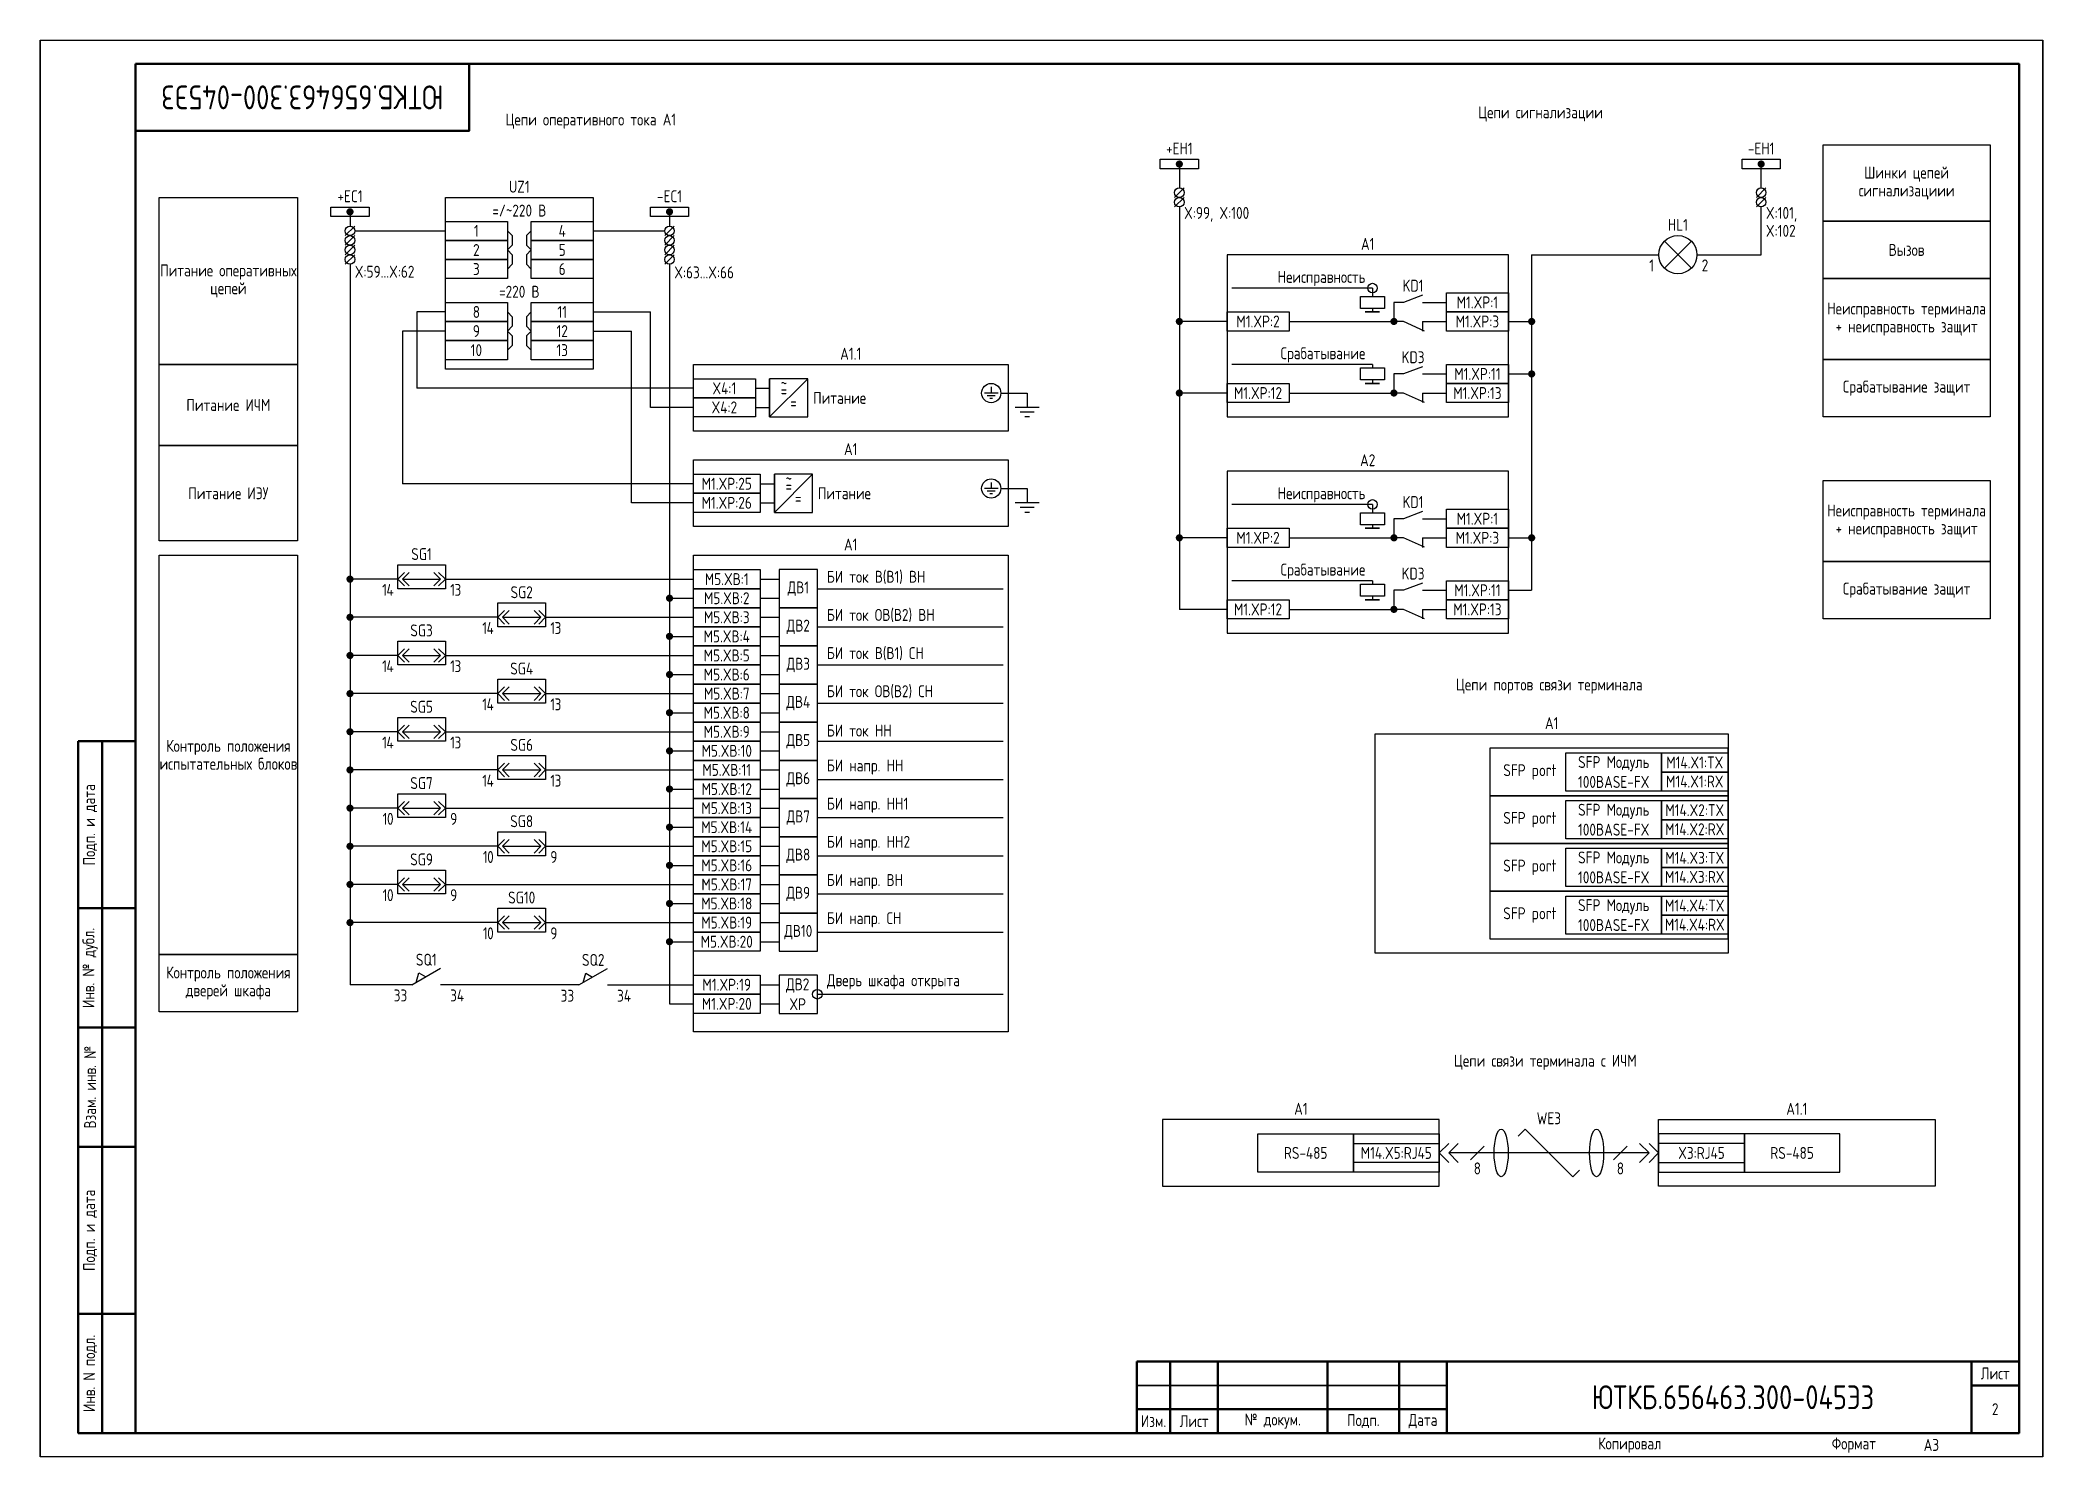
# Paper-space layout 'Лист2' of a CAD drawing. Header units: millimetres. Extents: x 266 to 501, y 22 to 188.
# The model-space entities are those that its viewports show. They can reach past a viewport. Long polylines and large blocks are cut down to what shows.
import ezdxf

# ---------------------------------------------------------------- set-up
doc = ezdxf.new("R2010")
doc.units = ezdxf.units.MM
doc.styles.add('Gost_type_A', font='GOST_A.TTF')

# ---------------------------------------------------------------- blocks, each defined once
blk = doc.blocks.new('Формат_А3')
blk.add_lwpolyline([(-420, 297), (0, 297), (0, 0), (-420, 0)], close=True)
at = {"lineweight": 50}
blk.add_lwpolyline([(-400, 292), (-5, 292), (-5, 5), (-400, 5)], close=True, dxfattribs=at)
blk = doc.blocks.new('POINT')
at = {"const_width": 0.75}
blk.add_lwpolyline([(-0.375, 0, 1), (0.375, 0, 1)], format="xyb", close=True, dxfattribs=at)
blk = doc.blocks.new('Шинка')
blk.add_lwpolyline([(-4, 1), (4, 1), (4, -1), (-4, -1)], close=True)
blk.add_blockref('POINT', (0, 0))
blk = doc.blocks.new('БИ_разъем')
for p, q in [((0, 0), (1.41, 1.41)), ((0, 0), (1.41, 1.41)), ((0, 0), (1.41, -1.41)), ((0, 0), (1.41, -1.41)), ((1, 0), (2.41, 1.41)), ((1, 0), (2.41, -1.41)), ((1, 0), (9, 0)), ((9, 0), (7.59, 1.41)), ((9, 0), (7.59, -1.41)), ((10, 0), (8.59, 1.41)), ((10, 0), (8.59, 1.41)), ((10, 0), (8.59, -1.41)), ((10, 0), (8.59, -1.41))]:
    blk.add_line(p, q)
blk = doc.blocks.new('Штамп угловой верхний')
at = {"lineweight": 50}
blk.add_lwpolyline([(0, 0), (70, 0), (70, -14), (0, -14)], close=True, dxfattribs=at)
blk = doc.blocks.new('Штамп левый нижний')
at = {"lineweight": 50}
for points in [[(-12, 145), (-7, 145), (-7, 110), (-12, 110)], [(-7, 145), (0, 145), (0, 110), (-7, 110)], [(-12, 110), (-7, 110), (-7, 85), (-12, 85)], [(-7, 110), (0, 110), (0, 85), (-7, 85)], [(-12, 85), (-7, 85), (-7, 60), (-12, 60)], [(-7, 85), (0, 85), (0, 60), (-7, 60)], [(-12, 60), (-7, 60), (-7, 25), (-12, 25)], [(-7, 60), (0, 60), (0, 25), (-7, 25)], [(-12, 25), (-7, 25), (-7, 0), (-12, 0)], [(-7, 25), (0, 25), (0, 0), (-7, 0)]]:
    blk.add_lwpolyline(points, close=True, dxfattribs=at)
at = {"char_height": 2.5, "attachment_point": 5, "rotation": 90, "style": 'Gost_type_A'}
for s, insert, width in [('Подп. и дата', (-9.5, 127.5), 35), ('Инв. № дубл.', (-9.5, 97.5), 25), ('Взам. инв. №', (-9.5, 72.5), 25), ('Подп. и дата', (-9.5, 42.5), 35), ('Инв. N подл.', (-9.5, 12.5), 25)]:
    blk.add_mtext(s, dxfattribs=dict(at, insert=insert, width=width))
blk = doc.blocks.new('Штамп малый нижний')
at = {"lineweight": 50}
for points in [[(-185, 15), (-178, 15), (-178, 5), (-185, 5)], [(-178, 15), (-168, 15), (-168, 5), (-178, 5)], [(-168, 15), (-145, 15), (-145, 5), (-168, 5)], [(-145, 15), (-130, 15), (-130, 5), (-145, 5)], [(-130, 15), (-120, 15), (-120, 5), (-130, 5)], [(-120, 15), (-10, 15), (-10, 0), (-120, 0)], [(-10, 15), (0, 15), (0, 10), (-10, 10)], [(-10, 10), (0, 10), (0, 0), (-10, 0)], [(-185, 5), (-178, 5), (-178, 0), (-185, 0)], [(-178, 5), (-168, 5), (-168, 0), (-178, 0)], [(-168, 5), (-145, 5), (-145, 0), (-168, 0)], [(-145, 5), (-130, 5), (-130, 0), (-145, 0)], [(-130, 5), (-120, 5), (-120, 0), (-130, 0)]]:
    blk.add_lwpolyline(points, close=True, dxfattribs=at)
for points in [[(-185, 15), (-178, 15), (-178, 10), (-185, 10)], [(-178, 15), (-168, 15), (-168, 10), (-178, 10)], [(-168, 15), (-145, 15), (-145, 10), (-168, 10)], [(-145, 15), (-130, 15), (-130, 10), (-145, 10)], [(-130, 15), (-120, 15), (-120, 10), (-130, 10)], [(-185, 10), (-178, 10), (-178, 5), (-185, 5)], [(-178, 10), (-168, 10), (-168, 5), (-178, 5)], [(-168, 10), (-145, 10), (-145, 5), (-168, 5)], [(-145, 10), (-130, 10), (-130, 5), (-145, 5)], [(-130, 10), (-120, 10), (-120, 5), (-130, 5)]]:
    blk.add_lwpolyline(points, close=True)
at = {"char_height": 2.5, "style": 'Gost_type_A'}
for s, insert, width, attachment_point in [('Лист', (-5, 12.5), 10, 5), ('Изм.', (-181.5, 2.5), 7, 5), ('Лист', (-173, 2.5), 10, 5), ('№ докум.', (-156.5, 2.5), 23, 5), ('Подп.', (-137.5, 2.5), 15, 5), ('Дата', (-125, 2.5), 10, 5), ('Копировал', (-75, -2.53), 13.1202, 6), ('Формат', (-30, -2.53), 13.1202, 6)]:
    blk.add_mtext(s, dxfattribs=dict(at, insert=insert, width=width, attachment_point=attachment_point))

msp = doc.modelspace()

# ---------------------------------------------------------------- linework, layer by layer
for p, q in [((658.91, 271.01), (658.91, 266.01)), ((780.91, 266.01), (780.91, 271.01)), ((659.91, 266.01), (657.91, 264.01)), ((781.91, 266.01), (779.91, 264.01)), ((485, 261), (485, 258)), ((552, 261), (552, 258)), ((659.91, 264.01), (657.91, 262.01)), ((658.91, 262.01), (658.91, 223.01)), ((781.91, 264.01), (779.91, 262.01)), ((780.91, 264), (780.91, 264.01)), ((780.91, 264), (780.91, 264.01)), ((780.91, 252.01), (780.91, 262.01)), ((486, 258), (484, 256)), ((486.01, 257), (505, 257)), ((536, 257), (551, 257)), ((553, 258), (551, 256)), ((486, 256), (484, 254)), ((486, 254), (484, 252)), ((486, 252), (484, 250)), ((553, 256), (551, 254)), ((553, 254), (551, 252)), ((553, 252), (551, 250)), ((732.79, 252.01), (744.72, 252.01)), ((732.79, 252.01), (732.79, 227.01)), ((744.72, 252.01), (759.45, 252.01)), ((760.62, 254.83), (766.28, 249.18)), ((766.28, 254.83), (760.62, 249.18)), ((767.45, 252.01), (780.91, 252.01)), ((485, 250), (485, 98.98)), ((552, 250), (552, 94.98)), ((699.41, 245.01), (669.91, 245.01)), ((699.41, 245.01), (699.41, 243.26)), ((505, 240), (499, 240)), ((499, 240), (499, 224)), ((536, 240), (548, 240)), ((548, 220), (548, 240)), ((699.41, 240.76), (699.41, 240.01)), ((496, 236), (496, 204)), ((505, 236), (496, 236)), ((536, 236), (544, 236)), ((544, 200), (544, 236)), ((668.91, 238.01), (658.91, 238.01)), ((709.91, 238.01), (709.91, 236)), ((727.91, 238.01), (732.79, 238.01)), ((699.41, 229.01), (669.91, 229.01)), ((699.41, 229.01), (699.41, 228.26)), ((727.91, 227.01), (732.79, 227.01)), ((732.79, 227.01), (732.79, 181.66)), ((557, 224), (499, 224)), ((573, 218), (573, 226)), ((573, 218), (581, 226)), ((621.48, 223), (627, 223)), ((668.91, 223.01), (658.91, 223.01)), ((658.91, 223.01), (658.91, 177.66)), ((699.41, 225.76), (699.41, 225.01)), ((709.91, 223.01), (709.91, 221)), ((557, 220), (548, 220)), ((574, 198), (574, 206)), ((574, 198), (582, 206)), ((557, 204), (496, 204)), ((621.48, 203), (627, 203)), ((557, 200), (544, 200)), ((699.41, 199.66), (669.91, 199.66)), ((699.41, 199.66), (699.41, 197.91)), ((699.41, 195.41), (699.41, 194.66)), ((668.91, 192.66), (658.91, 192.66)), ((709.91, 192.66), (709.91, 190.66)), ((727.91, 192.66), (732.79, 192.66)), ((495, 184), (485, 184)), ((505, 184), (557, 184)), ((571, 184), (575, 184)), ((583, 182), (622, 182)), ((699.41, 183.66), (669.91, 183.66)), ((699.41, 183.66), (699.41, 182.91)), ((727.91, 181.66), (732.79, 181.66)), ((552, 180), (557, 180)), ((552, 180), (557, 180)), ((571, 180), (575, 180)), ((668.91, 177.66), (658.91, 177.66)), ((699.41, 180.41), (699.41, 179.66)), ((709.91, 177.66), (709.91, 175.66)), ((516, 176), (485, 176)), ((526, 176), (557, 176)), ((571, 176), (575, 176)), ((583, 174), (622, 174)), ((552, 172), (557, 172)), ((552, 172), (557, 172)), ((571, 172), (575, 172)), ((495, 168), (485, 168)), ((505, 168), (557, 168)), ((552, 164), (557, 164)), ((552, 164), (557, 164)), ((571, 168), (575, 168)), ((571, 164), (575, 164)), ((583, 166), (622, 166)), ((516, 160), (485, 160)), ((526, 160), (557, 160)), ((571, 160), (575, 160)), ((552, 156), (557, 156)), ((552, 156), (557, 156)), ((571, 156), (575, 156)), ((583, 158), (622, 158)), ((495, 152), (485, 152)), ((505, 152), (557, 152)), ((571, 152), (575, 152)), ((552, 148), (557, 148)), ((552, 148), (557, 148)), ((571, 148), (575, 148)), ((583, 150), (622, 150)), ((516, 144), (485, 144)), ((526, 144), (557, 144)), ((571, 144), (575, 144)), ((552, 140), (557, 140)), ((552, 140), (557, 140)), ((571, 140), (575, 140)), ((583, 142), (622, 142)), ((495, 136), (485, 136)), ((505, 136), (557, 136)), ((571, 136), (575, 136)), ((552, 132), (557, 132)), ((552, 132), (557, 132)), ((571, 132), (575, 132)), ((583, 134), (622, 134)), ((516, 128), (485, 128)), ((526, 128), (557, 128)), ((571, 128), (575, 128)), ((552, 124), (557, 124)), ((552, 124), (557, 124)), ((571, 124), (575, 124)), ((583, 126), (622, 126)), ((495, 120), (485, 120)), ((505, 120), (557, 120)), ((571, 120), (575, 120)), ((583, 118), (622, 118)), ((552, 116), (557, 116)), ((552, 116), (557, 116)), ((571, 116), (575, 116)), ((516, 112), (485, 112)), ((526, 112), (557, 112)), ((571, 112), (575, 112)), ((583, 110), (622, 110)), ((552, 108), (557, 108)), ((552, 108), (557, 108)), ((571, 108), (575, 108)), ((498, 98.98), (504, 102.44)), ((498.86, 99.47), (499.43, 101.46)), ((499.43, 101.46), (500.87, 100.63)), ((533, 98.93), (539, 102.39)), ((533.86, 99.43), (534.43, 101.41)), ((534.43, 101.41), (535.87, 100.58)), ((498, 98.98), (485, 98.98)), ((533, 98.93), (504, 98.93)), ((539, 98.98), (557, 98.98)), ((571, 98.98), (575, 98.98)), ((583, 96.98), (622, 96.98)), ((552, 94.98), (557, 94.98)), ((552, 94.98), (557, 94.98)), ((571, 94.98), (575, 94.98)), ((729.93, 67.25), (731.4, 68.72)), ((731.4, 68.72), (741.4, 58.72)), ((713.4, 63.72), (715.4, 65.72)), ((713.4, 63.72), (715.4, 65.72)), ((713.4, 63.72), (715.4, 61.72)), ((713.4, 63.72), (715.4, 61.72)), ((715.4, 63.72), (717.4, 65.72)), ((715.4, 63.72), (717.4, 65.72)), ((757.4, 63.72), (715.4, 63.72)), ((715.4, 63.72), (717.4, 61.72)), ((715.4, 63.72), (717.4, 61.72)), ((722.81, 65.13), (719.98, 62.3)), ((752.81, 65.13), (749.98, 62.3)), ((757.4, 63.72), (755.4, 65.72)), ((757.4, 63.72), (755.4, 65.72)), ((757.4, 63.72), (755.4, 61.72)), ((757.4, 63.72), (755.4, 61.72)), ((759.4, 63.72), (757.4, 65.72)), ((759.4, 63.72), (757.4, 65.72)), ((759.4, 63.72), (757.4, 61.72)), ((759.4, 63.72), (757.4, 61.72)), ((741.4, 58.72), (742.81, 60.13))]:
    msp.add_line(p, q)
at = {"ltscale": 1.08}
for p, q in [((705.91, 242.01), (703.91, 242.01)), ((703.91, 242.01), (703.91, 238.01)), ((709.91, 242.01), (714.91, 242.01)), ((681.91, 238.01), (703.91, 238.01)), ((705.91, 238.01), (703.91, 238.01)), ((709.91, 238.01), (714.91, 238.01)), ((705.91, 227.01), (703.91, 227.01)), ((703.91, 227.01), (703.91, 223.01)), ((709.91, 227.01), (714.91, 227.01)), ((681.91, 223.01), (703.91, 223.01)), ((705.91, 223.01), (703.91, 223.01)), ((709.91, 223.01), (714.91, 223.01)), ((705.91, 196.66), (703.91, 196.66)), ((703.91, 196.66), (703.91, 192.66)), ((709.91, 196.66), (714.91, 196.66)), ((681.91, 192.66), (703.91, 192.66)), ((705.91, 192.66), (703.91, 192.66)), ((709.91, 192.66), (714.91, 192.66)), ((705.91, 181.66), (703.91, 181.66)), ((703.91, 181.66), (703.91, 177.66)), ((709.91, 181.66), (714.91, 181.66)), ((681.91, 177.66), (703.91, 177.66)), ((705.91, 177.66), (703.91, 177.66)), ((709.91, 177.66), (714.91, 177.66))]:
    msp.add_line(p, q, dxfattribs=at)
at = {"ltscale": 4.32}
for p, q in [((709.91, 243.51), (705.91, 242.01)), ((710.3, 236.01), (705.91, 238.01)), ((709.91, 228.51), (705.91, 227.01)), ((620.89, 223), (618.04, 223)), ((619.46, 224.28), (619.46, 223)), ((627, 223), (627, 220)), ((710.3, 221.01), (705.91, 223.01)), ((620.32, 222.43), (618.61, 222.43)), ((619.75, 221.86), (619.18, 221.86)), ((629.5, 220), (624.5, 220)), ((628.5, 219), (625.5, 219)), ((627.5, 218), (626.5, 218)), ((620.89, 203), (618.04, 203)), ((620.32, 202.43), (618.61, 202.43)), ((619.75, 201.86), (619.18, 201.86)), ((619.46, 204.28), (619.46, 203)), ((627, 203), (627, 200)), ((629.5, 200), (624.5, 200)), ((628.5, 199), (625.5, 199)), ((627.5, 198), (626.5, 198)), ((709.91, 198.16), (705.91, 196.66)), ((710.3, 190.67), (705.91, 192.66)), ((709.91, 183.16), (705.91, 181.66)), ((710.3, 175.67), (705.91, 177.66))]:
    msp.add_line(p, q, dxfattribs=at)
at = {"ltscale": 4}
for p, q in [((570, 224), (573, 224)), ((570, 220), (573, 220)), ((571, 204), (574, 204)), ((571, 200), (574, 200))]:
    msp.add_line(p, q, dxfattribs=at)
for points in [[(828.91, 259.01), (793.91, 259.01), (793.91, 275.01), (828.91, 275.01)], [(473.98, 229), (445, 229), (445, 264), (473.98, 264)], [(505, 264), (536, 264), (536, 228), (505, 228)], [(505, 259), (518, 259), (518, 255), (505, 255)], [(523, 259), (536, 259), (536, 255), (523, 255)], [(828.91, 247.01), (793.91, 247.01), (793.91, 259.01), (828.91, 259.01)], [(505, 255), (518, 255), (518, 251), (505, 251)], [(523, 255), (536, 255), (536, 251), (523, 251)], [(668.91, 218.01), (727.91, 218.01), (727.91, 252.01), (668.91, 252.01)], [(505, 251), (518, 251), (518, 247), (505, 247)], [(523, 251), (536, 251), (536, 247), (523, 247)], [(714.91, 244.01), (727.91, 244.01), (727.91, 240.01), (714.91, 240.01)], [(828.91, 230.01), (793.91, 230.01), (793.91, 247.01), (828.91, 247.01)], [(505, 242), (518, 242), (518, 238), (505, 238)], [(523, 242), (536, 242), (536, 238), (523, 238)], [(668.91, 240.01), (681.91, 240.01), (681.91, 236.01), (668.91, 236.01)], [(701.91, 243.26), (701.91, 240.76), (696.91, 240.76), (696.91, 243.26)], [(700.91, 240.01), (697.91, 240.01)], [(714.91, 240.01), (727.91, 240.01), (727.91, 236.01), (714.91, 236.01)], [(505, 238), (518, 238), (518, 234), (505, 234)], [(523, 238), (536, 238), (536, 234), (523, 234)], [(505, 234), (518, 234), (518, 230), (505, 230)], [(523, 234), (536, 234), (536, 230), (523, 230)], [(473.98, 212), (445, 212), (445, 229), (473.98, 229)], [(557, 229), (623, 229), (623, 215), (557, 215)], [(701.91, 228.26), (701.91, 225.76), (696.91, 225.76), (696.91, 228.26)], [(714.91, 229.01), (727.91, 229.01), (727.91, 225.01), (714.91, 225.01)], [(828.91, 218.01), (793.91, 218.01), (793.91, 230.01), (828.91, 230.01)], [(557, 226), (570, 226), (570, 222), (557, 222)], [(668.91, 225.01), (681.91, 225.01), (681.91, 221.01), (668.91, 221.01)], [(700.91, 225.01), (697.91, 225.01)], [(714.91, 225.01), (727.91, 225.01), (727.91, 221.01), (714.91, 221.01)], [(557, 222), (570, 222), (570, 218), (557, 218)], [(473.99, 192), (445, 192), (445, 212), (473.99, 212)], [(557, 209), (623, 209), (623, 195), (557, 195)], [(557, 206), (571, 206), (571, 202), (557, 202)], [(668.91, 172.66), (727.91, 172.66), (727.91, 206.66), (668.91, 206.66)], [(557, 202), (571, 202), (571, 198), (557, 198)], [(828.91, 187.67), (793.91, 187.67), (793.91, 204.67), (828.91, 204.67)], [(701.91, 197.91), (701.91, 195.41), (696.91, 195.41), (696.91, 197.91)], [(714.91, 198.66), (727.91, 198.66), (727.91, 194.66), (714.91, 194.66)], [(668.91, 194.66), (681.91, 194.66), (681.91, 190.66), (668.91, 190.66)], [(700.91, 194.66), (697.91, 194.66)], [(714.91, 194.66), (727.91, 194.66), (727.91, 190.66), (714.91, 190.66)], [(474, 105.33), (445, 105.33), (445, 189), (474, 189)], [(495, 187), (505, 187), (505, 182), (495, 182)], [(557, 189), (623, 189), (623, 89.13), (557, 89.13)], [(557, 186), (571, 186), (571, 182), (557, 182)], [(828.91, 175.67), (793.91, 175.67), (793.91, 187.67), (828.91, 187.67)], [(557, 182), (571, 182), (571, 178), (557, 178)], [(701.91, 182.91), (701.91, 180.41), (696.91, 180.41), (696.91, 182.91)], [(714.91, 183.66), (727.91, 183.66), (727.91, 179.66), (714.91, 179.66)], [(516, 179), (526, 179), (526, 174), (516, 174)], [(557, 178), (571, 178), (571, 174), (557, 174)], [(668.91, 179.66), (681.91, 179.66), (681.91, 175.66), (668.91, 175.66)], [(700.91, 179.66), (697.91, 179.66)], [(714.91, 179.66), (727.91, 179.66), (727.91, 175.66), (714.91, 175.66)], [(557, 174), (571, 174), (571, 170), (557, 170)], [(495, 171), (505, 171), (505, 166), (495, 166)], [(557, 170), (571, 170), (571, 166), (557, 166)], [(557, 166), (571, 166), (571, 162), (557, 162)], [(516, 163), (526, 163), (526, 158), (516, 158)], [(557, 162), (571, 162), (571, 158), (557, 158)], [(557, 158), (571, 158), (571, 154), (557, 154)], [(495, 155), (505, 155), (505, 150), (495, 150)], [(557, 154), (571, 154), (571, 150), (557, 150)], [(699.99, 151.57), (773.99, 151.57), (773.99, 105.57), (699.99, 105.57)], [(557, 150), (571, 150), (571, 146), (557, 146)], [(723.99, 138.57), (773.99, 138.57), (773.99, 148.57), (723.99, 148.57)], [(739.99, 147.57), (759.99, 147.57), (759.99, 139.57), (739.99, 139.57)], [(759.99, 147.57), (773.99, 147.57), (773.99, 143.57), (759.99, 143.57)], [(516, 147), (526, 147), (526, 142), (516, 142)], [(557, 146), (571, 146), (571, 142), (557, 142)], [(759.99, 143.57), (773.99, 143.57), (773.99, 139.57), (759.99, 139.57)], [(495, 139), (505, 139), (505, 134), (495, 134)], [(557, 142), (571, 142), (571, 138), (557, 138)], [(557, 138), (571, 138), (571, 134), (557, 134)], [(723.99, 128.57), (773.99, 128.57), (773.99, 138.57), (723.99, 138.57)], [(739.99, 137.57), (759.99, 137.57), (759.99, 129.57), (739.99, 129.57)], [(759.99, 137.57), (773.99, 137.57), (773.99, 133.57), (759.99, 133.57)], [(516, 131), (526, 131), (526, 126), (516, 126)], [(557, 134), (571, 134), (571, 130), (557, 130)], [(759.99, 133.57), (773.99, 133.57), (773.99, 129.57), (759.99, 129.57)], [(557, 130), (571, 130), (571, 126), (557, 126)], [(723.99, 118.57), (773.99, 118.57), (773.99, 128.57), (723.99, 128.57)], [(739.99, 127.57), (759.99, 127.57), (759.99, 119.57), (739.99, 119.57)], [(759.99, 127.57), (773.99, 127.57), (773.99, 123.57), (759.99, 123.57)], [(495, 123), (505, 123), (505, 118), (495, 118)], [(557, 126), (571, 126), (571, 122), (557, 122)], [(557, 122), (571, 122), (571, 118), (557, 118)], [(759.99, 123.57), (773.99, 123.57), (773.99, 119.57), (759.99, 119.57)], [(557, 118), (571, 118), (571, 114), (557, 114)], [(723.99, 108.57), (773.99, 108.57), (773.99, 118.57), (723.99, 118.57)], [(516, 115), (526, 115), (526, 110), (516, 110)], [(557, 114), (571, 114), (571, 110), (557, 110)], [(739.99, 117.57), (759.99, 117.57), (759.99, 109.57), (739.99, 109.57)], [(759.99, 117.57), (773.99, 117.57), (773.99, 113.57), (759.99, 113.57)], [(759.99, 113.57), (773.99, 113.57), (773.99, 109.57), (759.99, 109.57)], [(557, 110), (571, 110), (571, 106), (557, 106)], [(473.97, 93.33), (445, 93.33), (445, 105.33), (473.97, 105.33)], [(557, 100.98), (571, 100.98), (571, 96.98), (557, 96.98)], [(557, 100.98), (571, 100.98), (571, 96.98), (557, 96.98)], [(557, 96.98), (571, 96.98), (571, 92.98), (557, 92.98)], [(655.4, 56.72), (713.4, 56.72), (713.4, 70.72), (655.4, 70.72)], [(675.4, 67.72), (695.4, 67.72), (695.4, 59.72), (675.4, 59.72)], [(695.4, 67.72), (713.4, 67.72), (713.4, 59.72), (695.4, 59.72)], [(817.4, 56.72), (759.4, 56.72), (759.4, 70.72), (817.4, 70.72)], [(777.4, 67.72), (759.4, 67.72), (759.4, 59.72), (777.4, 59.72)], [(797.4, 67.72), (777.4, 67.72), (777.4, 59.72), (797.4, 59.72)], [(695.4, 65.72), (713.4, 65.72), (713.4, 61.72), (695.4, 61.72)], [(777.4, 65.72), (759.4, 65.72), (759.4, 61.72), (777.4, 61.72)]]:
    msp.add_lwpolyline(points, close=True)
for points in [[(518, 257), (519, 256), (519, 254), (518, 253)], [(523, 257), (522, 256), (522, 254), (523, 253)], [(518, 253), (519, 252), (519, 250), (518, 249)], [(523, 253), (522, 252), (522, 250), (523, 249)], [(518, 240), (519, 239), (519, 237), (518, 236)], [(523, 240), (522, 239), (522, 237), (523, 236)], [(518, 236), (519, 235), (519, 233), (518, 232)], [(523, 236), (522, 235), (522, 233), (523, 232)]]:
    msp.add_lwpolyline(points)
for points in [[(573, 218), (581, 218), (581, 226), (573, 226)], [(574, 198), (582, 198), (582, 206), (574, 206)], [(575, 178), (583, 178), (583, 186), (575, 186)], [(575, 170), (583, 170), (583, 178), (575, 178)], [(575, 162), (583, 162), (583, 170), (575, 170)], [(575, 154), (583, 154), (583, 162), (575, 162)], [(575, 146), (583, 146), (583, 154), (575, 154)], [(575, 138), (583, 138), (583, 146), (575, 146)], [(575, 130), (583, 130), (583, 138), (575, 138)], [(575, 122), (583, 122), (583, 130), (575, 130)], [(575, 114), (583, 114), (583, 122), (575, 122)], [(575, 106), (583, 106), (583, 114), (575, 114)], [(575, 92.98), (583, 92.98), (583, 100.98), (575, 100.98)]]:
    msp.add_lwpolyline(points, close=True, dxfattribs=at)
for centre, radius in [((658.91, 265.01), 1), ((780.91, 265.01), 1), ((658.91, 263.01), 1), ((780.91, 263.01), 1), ((485, 257), 1), ((552, 257), 1), ((485, 255), 1), ((485, 253), 1), ((485, 251), 1), ((552, 255), 1), ((552, 253), 1), ((552, 251), 1), ((763.45, 252.01), 4), ((699.41, 245.01), 1), ((619.46, 223), 2.02), ((619.46, 203), 2.02), ((699.41, 199.66), 1), ((583, 96.98), 1)]:
    msp.add_circle(centre, radius)
for centre in [(726.4, 63.72), (746.4, 63.72)]:
    msp.add_ellipse(centre, major_axis=(0, -5), ratio=0.293778)

# ---------------------------------------------------------------- block references
at = {"color": 1}
for name, p in [('Формат_А3', (420, 0)), ('Формат_А3', (840, 0)), ('Формат_А3', (1260, 0)), ('Штамп левый нижний', (440, 5)), ('Штамп малый нижний', (835, 5))]:
    msp.add_blockref(name, p, dxfattribs=at)
for name, p in [('Штамп угловой верхний', (440, 292)), ('Шинка', (658.91, 271.01)), ('Шинка', (780.91, 271.01)), ('Шинка', (485, 261)), ('Шинка', (552, 261)), ('POINT', (658.91, 238.01)), ('POINT', (703.91, 238.01)), ('POINT', (732.79, 238.01)), ('POINT', (732.79, 227.01)), ('POINT', (658.91, 223.01)), ('POINT', (703.91, 223.01)), ('POINT', (658.91, 192.66)), ('POINT', (703.91, 192.66)), ('POINT', (732.79, 192.66)), ('БИ_разъем', (495, 184)), ('POINT', (485, 184)), ('POINT', (552, 180)), ('POINT', (552, 180)), ('POINT', (485, 176)), ('БИ_разъем', (516, 176)), ('POINT', (703.91, 177.66)), ('POINT', (552, 172)), ('POINT', (552, 172)), ('POINT', (485, 168)), ('БИ_разъем', (495, 168)), ('POINT', (552, 164)), ('POINT', (552, 164)), ('POINT', (485, 160)), ('БИ_разъем', (516, 160)), ('POINT', (552, 156)), ('POINT', (552, 156)), ('POINT', (485, 152)), ('БИ_разъем', (495, 152)), ('POINT', (552, 148)), ('POINT', (552, 148)), ('POINT', (485, 144)), ('БИ_разъем', (516, 144)), ('POINT', (552, 140)), ('POINT', (552, 140)), ('POINT', (485, 136)), ('БИ_разъем', (495, 136)), ('POINT', (552, 132)), ('POINT', (552, 132)), ('POINT', (485, 128)), ('БИ_разъем', (516, 128)), ('POINT', (552, 124)), ('POINT', (552, 124)), ('POINT', (485, 120)), ('БИ_разъем', (495, 120)), ('БИ_разъем', (516, 112)), ('POINT', (552, 116)), ('POINT', (552, 116)), ('POINT', (485, 112)), ('POINT', (552, 108)), ('POINT', (552, 108))]:
    msp.add_blockref(name, p)

# ---------------------------------------------------------------- texts
at = {"insert": (475, 285), "char_height": 5, "width": 70, "attachment_point": 5, "rotation": 180, "style": 'Gost_type_A'}
msp.add_mtext('ЮТКБ.656463.300-045Э3', dxfattribs=at)
at = {"char_height": 2.5, "style": 'Gost_type_A'}
for s, insert, width, attachment_point, line_spacing_factor in [('Цепи оперативного тока А1', (535.5, 280), 197.5, 5, 0.9), ('Цепи сигнализации', (734.64, 281.51), 197.5, 5, 0.9), ('Шинки цепей сигнализациии', (811.41, 267.01), 35, 5, 0.9), ('UZ1', (520.5, 265), 31, 8, 0.9), ('=/~220 В', (520.5, 260), 31, 8, 0.9), ('X:99, X:100', (659.91, 262.01), 16, 1, 0.9), ('X:101,\\PX:102', (781.91, 262.01), 16, 1, 0.9), ('A1', (698.41, 253.01), 59, 8, 0.9), ('Вызов', (811.41, 253.01), 35, 5, 0.9), ('Питание оперативных цепей', (459.49, 246.5), 28.9833, 5, 0.9), ('X:59...X:62', (486, 249.69), 16, 1, 0.9), ('X:63...X:66', (553, 249.55), 16, 1, 0.9), ('Неисправность', (697.91, 247.01), 37, 6, 0.8), ('=220 В', (520.5, 243), 31, 8, 0.9), ('Неисправность терминала + неисправность защит', (811.41, 238.51), 35, 5, 0.9), ('A1.1', (590, 230), 66, 8, 0.9), ('Срабатывание защит', (811.41, 224.01), 35, 5, 0.9), ('Питание ИЧМ', (459.49, 220.5), 28.9833, 5, 0.9), ('A1', (590, 210), 66, 8, 0.9), ('A2', (698.41, 207.67), 59, 8, 0.9), ('Питание ИЭУ', (459.5, 202), 28.9936, 5, 0.9), ('Неисправность', (697.91, 201.66), 37, 6, 0.8), ('Неисправность терминала + неисправность защит', (811.41, 196.17), 35, 5, 0.9), ('SG1', (500, 188), 10, 8, 0.9), ('A1', (590, 190), 66, 8, 0.9), ('{\\T0.9;14}', (494, 183), 5, 3, 0.9), ('{\\T0.9;13}', (506, 183), 5, 1, 0.9), ('SG2', (521, 180), 10, 8, 0.9), ('Срабатывание защит', (811.41, 181.67), 35, 5, 0.9), ('SG3', (500, 172), 10, 8, 0.9), ('{\\T0.9;14}', (515, 175), 5, 3, 0.9), ('{\\T0.9;13}', (527, 175), 5, 1, 0.9), ('{\\T0.9;14}', (494, 167), 5, 3, 0.9), ('{\\T0.9;13}', (506, 167), 5, 1, 0.9), ('SG4', (521, 164), 10, 8, 0.9), ('Цепи портов связи терминала', (736.49, 161.57), 197, 5, 0.9), ('SG5', (500, 156), 10, 8, 0.9), ('{\\T0.9;14}', (515, 159), 5, 3, 0.9), ('{\\T0.9;13}', (527, 159), 5, 1, 0.9), ('A1', (736.99, 152.57), 74.0002, 8, 0.9), ('Контроль положения\\Pиспытательных блоков', (459.5, 147.17), 28.996, 5, 0.9), ('{\\T0.9;14}', (494, 151), 5, 3, 0.9), ('{\\T0.9;13}', (506, 151), 5, 1, 0.9), ('SG6', (521, 148), 10, 8, 0.9), ('{\\T0.9;14}', (515, 143), 5, 3, 0.9), ('{\\T0.9;13}', (527, 143), 5, 1, 0.9), ('SG7', (500, 140), 10, 8, 0.9), ('{\\T0.9;10}', (494, 135), 5, 3, 0.9), ('{\\T0.9;9}', (506, 135), 5, 1, 0.9), ('SG8', (521, 132), 10, 8, 0.9), ('SG9', (500, 124), 10, 8, 0.9), ('{\\T0.9;10}', (515, 127), 5, 3, 0.9), ('{\\T0.9;9}', (527, 127), 5, 1, 0.9), ('{\\T0.9;10}', (494, 119), 5, 3, 0.9), ('{\\T0.9;9}', (506, 119), 5, 1, 0.9), ('SG10', (521, 116), 10, 8, 0.9), ('{\\T0.9;10}', (515, 111), 5, 3, 0.9), ('{\\T0.9;9}', (527, 111), 5, 1, 0.9), ('Контроль положения\\Pдверей шкафа', (459.5, 99.33), 29.0042, 5, 0.9), ('Цепи связи терминала с ИЧМ', (735.65, 82.72), 197.5, 5, 0.9), ('A1', (684.4, 71.72), 58.0002, 8, 0.9), ('A1.1', (788.4, 71.72), 58.0002, 8, 0.9)]:
    msp.add_mtext(s, dxfattribs=dict(at, insert=insert, width=width, attachment_point=attachment_point, line_spacing_factor=line_spacing_factor))
at = {"style": 'Gost_type_A'}
for s, insert, char_height, width, attachment_point in [('+EH1', (658.91, 273.01), 2.5, 10, 8), ('-EH1', (780.91, 273.01), 2.5, 10, 8), ('+EC1', (485, 263), 2.5, 10, 8), ('-EC1', (552, 263), 2.5, 10, 8), ('1', (511.5, 257), 2.5, 13, 5), ('4', (529.5, 257), 2.5, 13, 5), ('HL1', (763.45, 257.01), 2.5, 14, 8), ('2', (511.5, 253), 2.5, 13, 5), ('5', (529.5, 253), 2.5, 13, 5), ('3', (511.5, 249), 2.5, 13, 5), ('6', (529.5, 249), 2.5, 13, 5), ('1', (758.45, 251.01), 2.5, 6, 3), ('2', (768.45, 251.01), 2.5, 6, 1), ('KD1', (707.91, 245.51), 2.5, 8, 5), ('8', (511.5, 240), 2.5, 13, 5), ('11', (529.5, 240), 2.5, 13, 5), ('M1.XP:1', (721.41, 242.01), 2.5, 13, 5), ('9', (511.5, 236), 2.5, 13, 5), ('12', (529.5, 236), 2.5, 13, 5), ('M1.XP:2', (675.41, 238.01), 2.5, 13, 5), ('M1.XP:3', (721.41, 238.01), 2.5, 13, 5), ('10', (511.5, 232), 2.5, 13, 5), ('13', (529.5, 232), 2.5, 13, 5), ('KD3', (707.91, 230.51), 2.5, 8, 5), ('M1.XP:11', (721.41, 227.01), 2.5, 13, 5), ('X4:1', (563.5, 224), 2.5, 13, 5), ('~', (576, 225.03), 2.5, 2.7, 5), ('=', (576, 223.53), 2.5, 6, 5), ('Питание', (587.67, 221.99), 2.5, 11.3452, 5), ('M1.XP:12', (675.41, 223.01), 2.5, 13, 5), ('M1.XP:13', (721.41, 223.01), 2.5, 13, 5), ('X4:2', (563.5, 220), 2.5, 13, 5), ('=', (578, 221), 2.5, 6, 5), ('M1.XP:25', (564, 204), 2.5, 13.9956, 5), ('~', (577, 205.03), 2.5, 2.7, 5), ('=', (577, 203.53), 2.5, 6, 5), ('Питание', (588.67, 201.99), 2.5, 11.3452, 5), ('M1.XP:26', (564, 200), 2.5, 13.9956, 5), ('=', (579, 201), 2.5, 6, 5), ('KD1', (707.91, 200.16), 2.5, 8, 5), ('M1.XP:1', (721.41, 196.66), 2.5, 13, 5), ('M1.XP:2', (675.41, 192.66), 2.5, 13, 5), ('M1.XP:3', (721.41, 192.66), 2.5, 13, 5), ('M5.XВ:1', (564, 184), 2.5, 14, 5), ('БИ ток В(В1) ВН', (585, 183), 2.5, 27.8465, 7), ('KD3', (707.91, 185.16), 2.5, 8, 5), ('M5.XВ:2', (564, 180), 2.5, 14, 5), ('ДВ1', (579, 182), 2.5, 7.9998, 5), ('M1.XP:11', (721.41, 181.66), 2.5, 13, 5), ('M5.XВ:3', (564, 176), 2.5, 14, 5), ('БИ ток ОВ(В2) ВН', (585, 175), 2.5, 27.8465, 7), ('M1.XP:12', (675.41, 177.66), 2.5, 13, 5), ('M1.XP:13', (721.41, 177.66), 2.5, 13, 5), ('M5.XВ:4', (564, 172), 2.5, 14, 5), ('ДВ2', (579, 174), 2.5, 7.9998, 5), ('M5.XВ:5', (564, 168), 2.5, 14, 5), ('БИ ток В(В1) СН', (585, 167), 2.5, 31.722, 7), ('M5.XВ:6', (564, 164), 2.5, 14, 5), ('ДВ3', (579, 166), 2.5, 7.9998, 5), ('M5.XВ:7', (564, 160), 2.5, 14, 5), ('БИ ток ОВ(В2) СН', (585, 159), 2.5, 35.3442, 7), ('M5.XВ:8', (564, 156), 2.5, 14, 5), ('ДВ4', (579, 158), 2.5, 7.9998, 5), ('M5.XВ:9', (564, 152), 2.5, 14, 5), ('ДВ5', (579, 150), 2.5, 7.9998, 5), ('БИ ток НН', (585, 151), 2.5, 33.6483, 7), ('M5.XВ:10', (564, 148), 2.5, 14, 5), ('M5.XВ:11', (564, 144), 2.5, 14, 5), ('ДВ6', (579, 142), 2.5, 7.9998, 5), ('БИ напр. НН', (585, 143), 2.5, 33.6483, 7), ('SFP port', (737.99, 143.57), 2.5, 20, 6), ('SFP Mодуль 100BASE-FX', (749.99, 143.57), 2.5, 19.9998, 5), ('M14.X1:RX', (766.99, 141.57), 2.5, 14, 5), ('M14.X1:TX', (766.99, 145.57), 2.5, 14, 5), ('M5.XВ:12', (564, 140), 2.5, 14, 5), ('M5.XВ:13', (564, 136), 2.5, 14, 5), ('ДВ7', (579, 134), 2.5, 7.9998, 5), ('БИ напр. НН1', (585, 135), 2.5, 27.8465, 7), ('SFP port', (737.99, 133.57), 2.5, 20, 6), ('SFP Mодуль 100BASE-FX', (749.99, 133.57), 2.5, 19.9998, 5), ('M14.X2:TX', (766.99, 135.57), 2.5, 14, 5), ('M5.XВ:14', (564, 132), 2.5, 14, 5), ('M14.X2:RX', (766.99, 131.57), 2.5, 14, 5), ('M5.XВ:15', (564, 128), 2.5, 14, 5), ('ДВ8', (579, 126), 2.5, 7.9998, 5), ('БИ напр. НН2', (585, 127), 2.5, 29.1657, 7), ('SFP Mодуль 100BASE-FX', (749.99, 123.57), 2.5, 19.9998, 5), ('M14.X3:TX', (766.99, 125.57), 2.5, 14, 5), ('M5.XВ:16', (564, 124), 2.5, 14, 5), ('БИ напр. ВН', (585, 119), 2.5, 27.8465, 7), ('SFP port', (737.99, 123.57), 2.5, 20, 6), ('M14.X3:RX', (766.99, 121.57), 2.5, 14, 5), ('M5.XВ:17', (564, 120), 2.5, 14, 5), ('ДВ9', (579, 118), 2.5, 7.9998, 5), ('M5.XВ:18', (564, 116), 2.5, 14, 5), ('БИ напр. СН', (585, 111), 2.5, 27.8465, 7), ('SFP port', (737.99, 113.57), 2.5, 20, 6), ('SFP Mодуль 100BASE-FX', (749.99, 113.57), 2.5, 19.9998, 5), ('M14.X4:TX', (766.99, 115.57), 2.5, 14, 5), ('M5.XВ:20', (564, 108), 2.5, 14, 5), ('M5.XВ:19', (564, 112), 2.5, 14, 5), ('ДВ10', (579, 110), 2.5, 7.9998, 5), ('M14.X4:RX', (766.99, 111.57), 2.5, 14, 5), ('SQ1', (501, 102.98), 2.5, 10, 8), ('SQ2', (536, 102.93), 2.5, 10, 8), ('Дверь шкафа открыта', (585, 97.98), 2.5, 35.9749, 7), ('33', (497, 97.98), 2.5, 6, 3), ('34', (506, 97.98), 2.5, 6, 1), ('33', (532, 97.93), 2.5, 6, 3), ('34', (541, 97.93), 2.5, 6, 1), ('M1.XP:19', (564, 98.98), 2.5, 14, 5), ('ДВ2 XP', (578.88, 96.98), 2.5, 7.7588, 5), ('M1.XP:20', (564, 94.98), 2.5, 14, 5), ('WE3', (736.4, 69.72), 2.5, 20, 8), ('RS-485', (685.4, 63.72), 2.5, 19.9998, 5), ('M14.X5:RJ45', (704.4, 63.72), 2.5, 18.0002, 5), ('X3:RJ45', (768.4, 63.72), 2.5, 18.0002, 5), ('RS-485', (787.4, 63.72), 2.5, 19.9998, 5), ('8', (721.4, 61.72), 2.5, 20, 2), ('8', (751.4, 61.72), 2.5, 20, 2), ('ЮТКБ.656463.300-045Э3', (775, 12.5), 5, 120, 5), ('2', (830, 10), 2.5, 10, 5), ('A3', (815, 2.5), 2.5, 20, 4)]:
    msp.add_mtext(s, dxfattribs=dict(at, insert=insert, char_height=char_height, width=width, attachment_point=attachment_point))
at = {"color": 6, "char_height": 2.5, "width": 37, "attachment_point": 6, "line_spacing_factor": 0.8, "style": 'Gost_type_A'}
for insert in [(697.91, 231.01), (697.91, 185.66)]:
    msp.add_mtext('Срабатывание', dxfattribs=dict(at, insert=insert))

psp = doc.layouts.new('Лист2')

# ---------------------------------------------------------------- viewports
at = {"layer": '0'}
psp.add_viewport(center=(383.68, 105.01), size=(235.18, 166.3039), view_center_point=(630, 148.5), view_height=297, dxfattribs=at)

doc.saveas('drawing.dxf')
